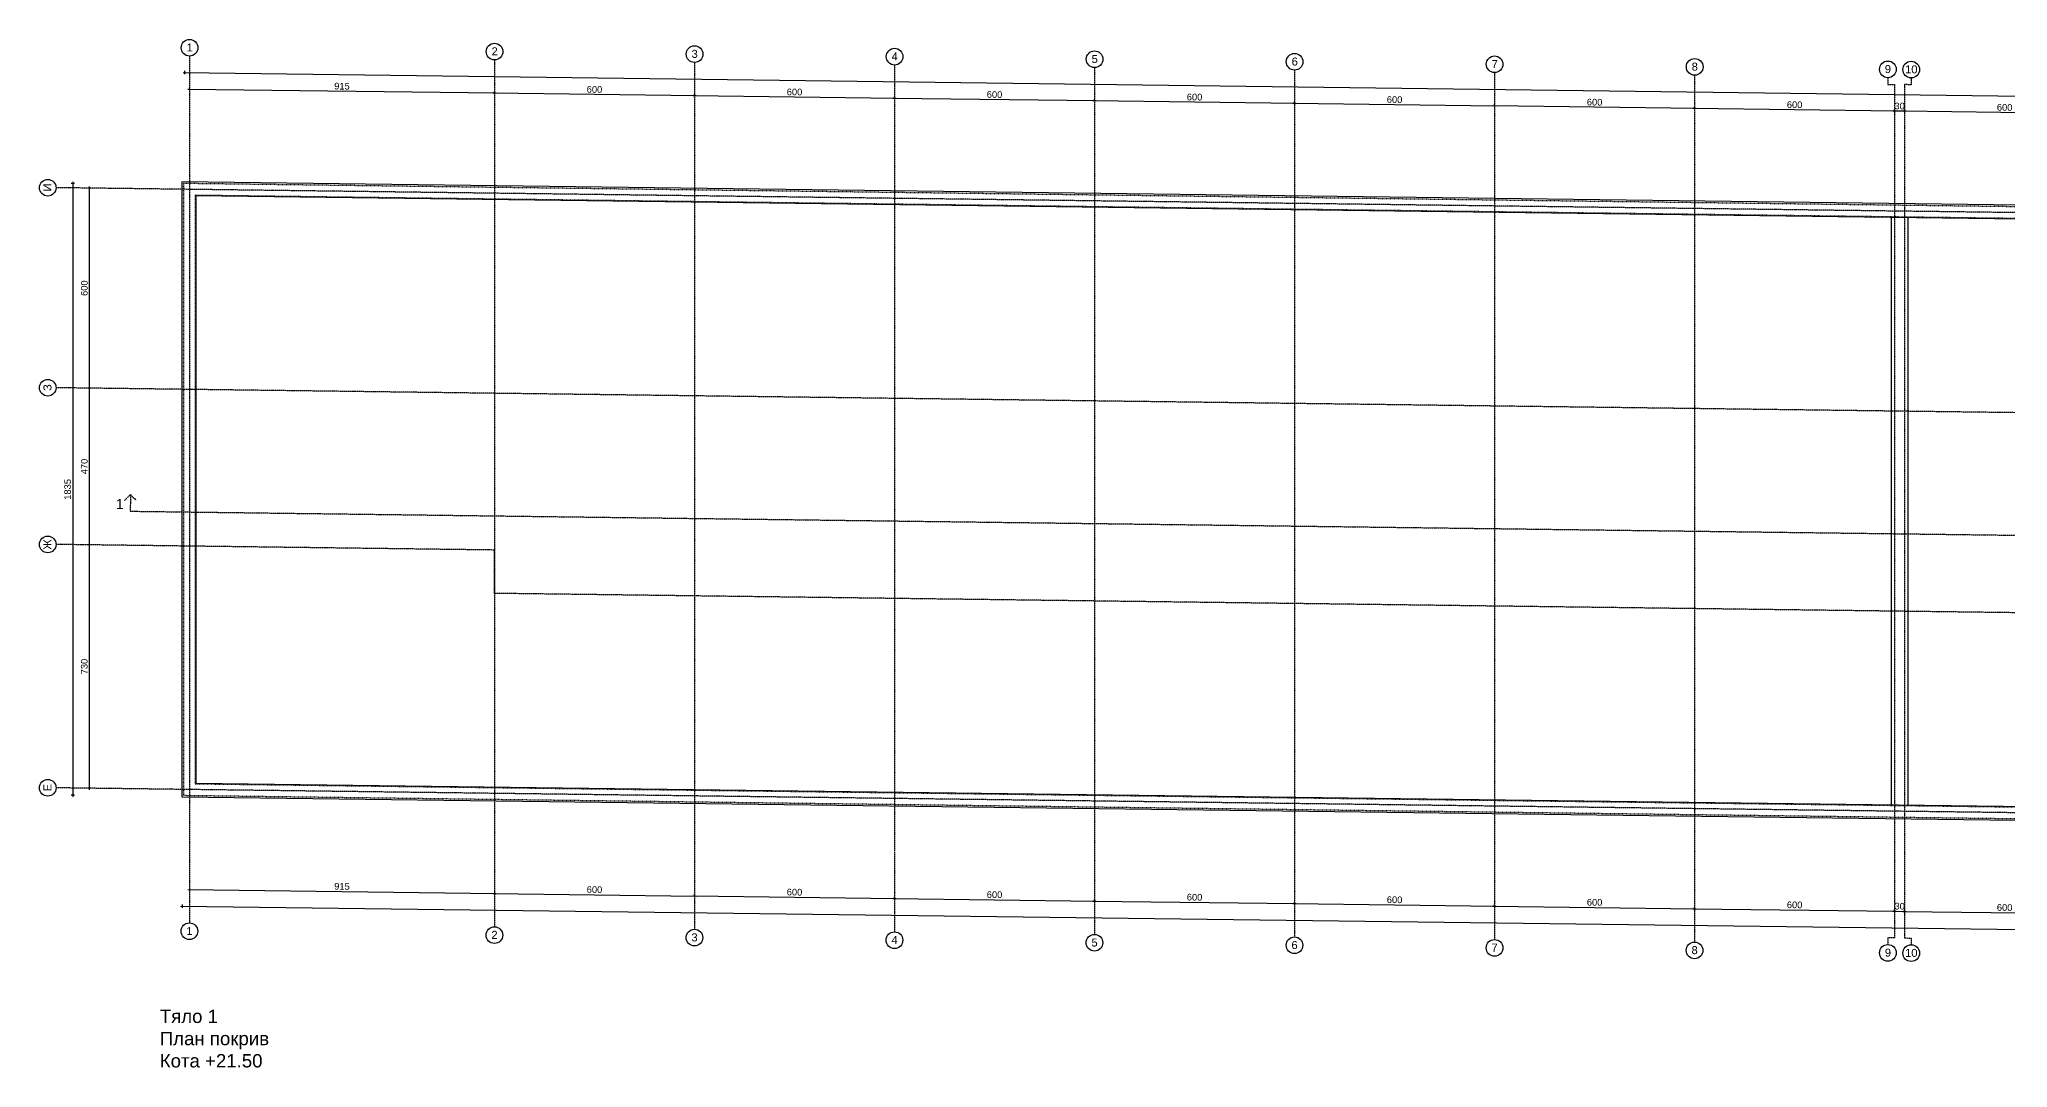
# Model space of a CAD drawing. Header units: inches. Extents: x -72385 to 39588, y -6525 to 66685.
# Drawn here: x -52750 to -46846, y -6525 to -3440 of the extents above; entities that cross this region are included whole.
import ezdxf

# ---------------------------------------------------------------- set-up
doc = ezdxf.new("R2010")
doc.units = ezdxf.units.IN
doc.header["$MEASUREMENT"] = 0
doc.linetypes.add('DashDot', pattern=[0.6, 0.4, -0.1, 0, -0.1])
doc.linetypes.add('Hidden', pattern=[0.4, 0.2, -0.2])
for name, color, linetype, lineweight in [('Изгледни линии', 253, 'Continuous', 25), ('Линия на разрез', 252, 'DashDot', 25), ('Надписи коти външни', 252, 'Continuous', 25), ('Надписи Оси', 252, 'Continuous', 25), ('Оси', 252, 'DashDot', 25), ('Пунктир', 253, 'Hidden', 25)]:
    doc.layers.add(name, color=color, linetype=linetype, lineweight=lineweight)
doc.styles.add('Arial Regular', font='arial.ttf')
doc.styles.get("Standard").update_dxf_attribs({"font": 'arial.ttf'})
doc.dimstyles.new('Annotative', dxfattribs={"dimscale": 0, "dimtxt": 20, "dimasz": 5, "dimexe": 5, "dimexo": 5, "dimgap": 5, "dimtad": 1, "dimdec": 0, "dimzin": 0, "dimdsep": 46, "dimtxsty": 'Standard', "dimblk": 'ARCHTICK', "dimcen": 5, "dimdle": 5, "dimadec": 0, "dimazin": 0, "dimtfac": 1, "dimtdec": 0, "dimtofl": 0, "dimtmove": 0, "dimatfit": 3, "dimldrblk": 'ARCHTICK', "dimfxl": 5, "dimfxlon": 1, "dimtolj": 1, "dimtzin": 0, "dimarcsym": 1})

# ---------------------------------------------------------------- blocks, each defined once
blk = doc.blocks.new('_ArchTick')
at = {"color": 0, "linetype": 'ByBlock', "const_width": 0.15}
blk.add_lwpolyline([(-0.5, -0.5), (0.5, 0.5)], dxfattribs=at)
blk = doc.blocks.new('*D6478')
at = {"layer": 'Defpoints', "color": 0, "ltscale": 50, "transparency": 16777216}
for p in [(-52299.8, -5990.4), (-51384.6, -6002.1), (-51384.6, -6002.1)]:
    blk.add_point(p, dxfattribs=at)
at = {"layer": 'Надписи коти външни', "color": 0, "lineweight": -2, "ltscale": 50, "transparency": 16777216}
for p, q in [((-52304.8, -5990.3), (-51379.6, -6002.1)), ((-52299.8, -5990.4), (-52299.9, -5995.4)), ((-51384.6, -6002.1), (-51384.7, -6007.1))]:
    blk.add_line(p, q, dxfattribs=at)
at = {"layer": 'Надписи коти външни', "color": 0, "lineweight": -2, "ltscale": 50, "transparency": 16777216, "xscale": 5, "yscale": 5, "zscale": 5}
for p, rotation in [((-52299.8, -5990.4), 179.2706286525471), ((-51384.6, -6002.1), 359.2706286525471)]:
    blk.add_blockref('_ArchTick', p, dxfattribs=dict(at, rotation=rotation))
at = {"layer": 'Надписи коти външни', "color": 0, "ltscale": 50, "transparency": 16777216, "insert": (-51842, -5981), "char_height": 20, "attachment_point": 5, "rotation": 359.27063}
blk.add_mtext('\\A1;915', dxfattribs=at)
blk = doc.blocks.new('*D6479')
at = {"layer": 'Defpoints', "color": 0, "ltscale": 50, "transparency": 16777216}
for p in [(-51384.8, -6002.1), (-50784.8, -6009.7), (-50784.8, -6009.7)]:
    blk.add_point(p, dxfattribs=at)
at = {"layer": 'Надписи коти външни', "color": 0, "lineweight": -2, "ltscale": 50, "transparency": 16777216}
for p, q in [((-51389.8, -6002), (-50779.8, -6009.8)), ((-51384.8, -6002.1), (-51384.9, -6007.1)), ((-50784.8, -6009.7), (-50784.9, -6014.7))]:
    blk.add_line(p, q, dxfattribs=at)
at = {"layer": 'Надписи коти външни', "color": 0, "lineweight": -2, "ltscale": 50, "transparency": 16777216, "xscale": 5, "yscale": 5, "zscale": 5}
for p, rotation in [((-51384.8, -6002.1), 179.2706286525473), ((-50784.8, -6009.7), 359.2706286525473)]:
    blk.add_blockref('_ArchTick', p, dxfattribs=dict(at, rotation=rotation))
at = {"layer": 'Надписи коти външни', "color": 0, "ltscale": 50, "transparency": 16777216, "insert": (-51084.6, -5990.7), "char_height": 20, "attachment_point": 5, "rotation": 359.27063}
blk.add_mtext('\\A1;600', dxfattribs=at)
blk = doc.blocks.new('*D6480')
at = {"layer": 'Defpoints', "color": 0, "ltscale": 50, "transparency": 16777216}
for p in [(-50784.8, -6009.7), (-50184.8, -6017.3), (-50184.8, -6017.3)]:
    blk.add_point(p, dxfattribs=at)
at = {"layer": 'Надписи коти външни', "color": 0, "lineweight": -2, "ltscale": 50, "transparency": 16777216}
for p, q in [((-50789.8, -6009.6), (-50179.8, -6017.4)), ((-50784.8, -6009.7), (-50784.8, -6004.7)), ((-50184.8, -6017.3), (-50184.8, -6012.3))]:
    blk.add_line(p, q, dxfattribs=at)
at = {"layer": 'Надписи коти външни', "color": 0, "lineweight": -2, "ltscale": 50, "transparency": 16777216, "xscale": 5, "yscale": 5, "zscale": 5}
for p, rotation in [((-50784.8, -6009.7), 179.2706286525473), ((-50184.8, -6017.3), 359.2706286525473)]:
    blk.add_blockref('_ArchTick', p, dxfattribs=dict(at, rotation=rotation))
at = {"layer": 'Надписи коти външни', "color": 0, "ltscale": 50, "transparency": 16777216, "insert": (-50484.6, -5998.3), "char_height": 20, "attachment_point": 5, "rotation": 359.27063}
blk.add_mtext('\\A1;600', dxfattribs=at)
blk = doc.blocks.new('*D6481')
at = {"layer": 'Defpoints', "color": 0, "ltscale": 50, "transparency": 16777216}
for p in [(-50184.8, -6017.3), (-49584.8, -6025), (-49584.8, -6025)]:
    blk.add_point(p, dxfattribs=at)
at = {"layer": 'Надписи коти външни', "color": 0, "lineweight": -2, "ltscale": 50, "transparency": 16777216}
for p, q in [((-50189.8, -6017.3), (-49579.8, -6025)), ((-50184.8, -6017.3), (-50184.9, -6022.3)), ((-49584.8, -6025), (-49584.9, -6030))]:
    blk.add_line(p, q, dxfattribs=at)
at = {"layer": 'Надписи коти външни', "color": 0, "lineweight": -2, "ltscale": 50, "transparency": 16777216, "xscale": 5, "yscale": 5, "zscale": 5}
for p, rotation in [((-50184.8, -6017.3), 179.270628652557), ((-49584.8, -6025), 359.270628652557)]:
    blk.add_blockref('_ArchTick', p, dxfattribs=dict(at, rotation=rotation))
at = {"layer": 'Надписи коти външни', "color": 0, "ltscale": 50, "transparency": 16777216, "insert": (-49884.6, -6005.9), "char_height": 20, "attachment_point": 5, "rotation": 359.27063}
blk.add_mtext('\\A1;600', dxfattribs=at)
blk = doc.blocks.new('*D6482')
at = {"layer": 'Defpoints', "color": 0, "ltscale": 50, "transparency": 16777216}
for p in [(-49584.8, -6025), (-48984.8, -6032.6), (-48984.8, -6032.6)]:
    blk.add_point(p, dxfattribs=at)
at = {"layer": 'Надписи коти външни', "color": 0, "lineweight": -2, "ltscale": 50, "transparency": 16777216}
for p, q in [((-49584.8, -6025), (-49584.8, -6020)), ((-49589.8, -6024.9), (-48979.8, -6032.7)), ((-48984.8, -6032.6), (-48984.8, -6027.6))]:
    blk.add_line(p, q, dxfattribs=at)
at = {"layer": 'Надписи коти външни', "color": 0, "lineweight": -2, "ltscale": 50, "transparency": 16777216, "xscale": 5, "yscale": 5, "zscale": 5}
for p, rotation in [((-49584.8, -6025), 179.2706286525473), ((-48984.8, -6032.6), 359.2706286525473)]:
    blk.add_blockref('_ArchTick', p, dxfattribs=dict(at, rotation=rotation))
at = {"layer": 'Надписи коти външни', "color": 0, "ltscale": 50, "transparency": 16777216, "insert": (-49284.6, -6013.6), "char_height": 20, "attachment_point": 5, "rotation": 359.27063}
blk.add_mtext('\\A1;600', dxfattribs=at)
blk = doc.blocks.new('*D6483')
at = {"layer": 'Defpoints', "color": 0, "ltscale": 50, "transparency": 16777216}
for p in [(-48984.8, -6032.6), (-48384.8, -6040.2), (-48384.8, -6040.2)]:
    blk.add_point(p, dxfattribs=at)
at = {"layer": 'Надписи коти външни', "color": 0, "lineweight": -2, "ltscale": 50, "transparency": 16777216}
for p, q in [((-48989.8, -6032.5), (-48379.8, -6040.3)), ((-48984.8, -6032.6), (-48984.8, -6027.6)), ((-48384.8, -6040.2), (-48384.8, -6035.2))]:
    blk.add_line(p, q, dxfattribs=at)
at = {"layer": 'Надписи коти външни', "color": 0, "lineweight": -2, "ltscale": 50, "transparency": 16777216, "xscale": 5, "yscale": 5, "zscale": 5}
for p, rotation in [((-48984.8, -6032.6), 179.2706286525471), ((-48384.8, -6040.2), 359.2706286525471)]:
    blk.add_blockref('_ArchTick', p, dxfattribs=dict(at, rotation=rotation))
at = {"layer": 'Надписи коти външни', "color": 0, "ltscale": 50, "transparency": 16777216, "insert": (-48684.6, -6021.2), "char_height": 20, "attachment_point": 5, "rotation": 359.27063}
blk.add_mtext('\\A1;600', dxfattribs=at)
blk = doc.blocks.new('*D6484')
at = {"layer": 'Defpoints', "color": 0, "ltscale": 50, "transparency": 16777216}
for p in [(-48384.8, -6040.2), (-47784.8, -6047.9), (-47784.8, -6047.9)]:
    blk.add_point(p, dxfattribs=at)
at = {"layer": 'Надписи коти външни', "color": 0, "lineweight": -2, "ltscale": 50, "transparency": 16777216}
for p, q in [((-48389.8, -6040.2), (-47779.8, -6047.9)), ((-48384.8, -6040.2), (-48384.8, -6035.2)), ((-47784.8, -6047.9), (-47784.8, -6042.9))]:
    blk.add_line(p, q, dxfattribs=at)
at = {"layer": 'Надписи коти външни', "color": 0, "lineweight": -2, "ltscale": 50, "transparency": 16777216, "xscale": 5, "yscale": 5, "zscale": 5}
for p, rotation in [((-48384.8, -6040.2), 179.2706286525534), ((-47784.8, -6047.9), 359.2706286525534)]:
    blk.add_blockref('_ArchTick', p, dxfattribs=dict(at, rotation=rotation))
at = {"layer": 'Надписи коти външни', "color": 0, "ltscale": 50, "transparency": 16777216, "insert": (-48084.6, -6028.9), "char_height": 20, "attachment_point": 5, "rotation": 359.27063}
blk.add_mtext('\\A1;600', dxfattribs=at)
blk = doc.blocks.new('*D6485')
at = {"layer": 'Defpoints', "color": 0, "ltscale": 50, "transparency": 16777216}
for p in [(-47784.8, -6047.9), (-47184.8, -6055.5), (-47184.8, -6055.5)]:
    blk.add_point(p, dxfattribs=at)
at = {"layer": 'Надписи коти външни', "color": 0, "lineweight": -2, "ltscale": 50, "transparency": 16777216}
for p, q in [((-47789.8, -6047.8), (-47179.8, -6055.6)), ((-47784.8, -6047.9), (-47784.8, -6042.9)), ((-47184.8, -6055.5), (-47184.8, -6050.5))]:
    blk.add_line(p, q, dxfattribs=at)
at = {"layer": 'Надписи коти външни', "color": 0, "lineweight": -2, "ltscale": 50, "transparency": 16777216, "xscale": 5, "yscale": 5, "zscale": 5}
for p, rotation in [((-47784.8, -6047.9), 179.2706286525528), ((-47184.8, -6055.5), 359.2706286525528)]:
    blk.add_blockref('_ArchTick', p, dxfattribs=dict(at, rotation=rotation))
at = {"layer": 'Надписи коти външни', "color": 0, "ltscale": 50, "transparency": 16777216, "insert": (-47484.6, -6036.5), "char_height": 20, "attachment_point": 5, "rotation": 359.27063}
blk.add_mtext('\\A1;600', dxfattribs=at)
blk = doc.blocks.new('*D6486')
at = {"layer": 'Defpoints', "color": 0, "ltscale": 50, "transparency": 16777216}
for p in [(-47184.8, -6055.5), (-47154.8, -6055.9), (-47154.8, -6055.9)]:
    blk.add_point(p, dxfattribs=at)
at = {"layer": 'Надписи коти външни', "color": 0, "lineweight": -2, "ltscale": 50, "transparency": 16777216}
for p, q in [((-47189.8, -6055.4), (-47149.8, -6056)), ((-47184.8, -6055.5), (-47184.8, -6050.5)), ((-47154.8, -6055.9), (-47154.8, -6050.9))]:
    blk.add_line(p, q, dxfattribs=at)
at = {"layer": 'Надписи коти външни', "color": 0, "lineweight": -2, "ltscale": 50, "transparency": 16777216, "xscale": 5, "yscale": 5, "zscale": 5}
for p, rotation in [((-47184.8, -6055.5), 179.2706286526504), ((-47154.8, -6055.9), 359.2706286526504)]:
    blk.add_blockref('_ArchTick', p, dxfattribs=dict(at, rotation=rotation))
at = {"layer": 'Надписи коти външни', "color": 0, "ltscale": 50, "transparency": 16777216, "insert": (-47169.6, -6040.5), "char_height": 20, "attachment_point": 5, "rotation": 359.27063}
blk.add_mtext('\\A1;30', dxfattribs=at)
blk = doc.blocks.new('*D6487')
at = {"layer": 'Defpoints', "color": 0, "ltscale": 50, "transparency": 16777216}
for p in [(-47154.8, -6055.9), (-46554.8, -6063.5), (-46554.8, -6063.5)]:
    blk.add_point(p, dxfattribs=at)
at = {"layer": 'Надписи коти външни', "color": 0, "lineweight": -2, "ltscale": 50, "transparency": 16777216}
for p, q in [((-47159.8, -6055.8), (-46549.8, -6063.6)), ((-47154.8, -6055.9), (-47154.8, -6050.9)), ((-46554.8, -6063.5), (-46554.9, -6068.5))]:
    blk.add_line(p, q, dxfattribs=at)
at = {"layer": 'Надписи коти външни', "color": 0, "lineweight": -2, "ltscale": 50, "transparency": 16777216, "xscale": 5, "yscale": 5, "zscale": 5}
for p, rotation in [((-47154.8, -6055.9), 179.2706286525447), ((-46554.8, -6063.5), 359.2706286525447)]:
    blk.add_blockref('_ArchTick', p, dxfattribs=dict(at, rotation=rotation))
at = {"layer": 'Надписи коти външни', "color": 0, "ltscale": 50, "transparency": 16777216, "insert": (-46854.6, -6044.5), "char_height": 20, "attachment_point": 5, "rotation": 359.27063}
blk.add_mtext('\\A1;600', dxfattribs=at)
blk = doc.blocks.new('*D6505')
at = {"layer": 'Defpoints', "color": 0, "ltscale": 50, "transparency": 16777216}
for p in [(-52317.3, -5707.7), (-40222.3, -5861.6), (-40226.6, -6194.1)]:
    blk.add_point(p, dxfattribs=at)
at = {"layer": 'Надписи коти външни', "color": 0, "lineweight": -2, "ltscale": 50, "transparency": 16777216}
for p, q in [((-52326.6, -6040.1), (-40221.6, -6194.2)), ((-52321.5, -6035.1), (-52321.6, -6045.1)), ((-40226.5, -6189.1), (-40226.6, -6199.1))]:
    blk.add_line(p, q, dxfattribs=at)
at = {"layer": 'Надписи коти външни', "color": 0, "lineweight": -2, "ltscale": 50, "transparency": 16777216, "xscale": 5, "yscale": 5, "zscale": 5}
for p, rotation in [((-52321.6, -6040.1), 179.2706286525472), ((-40226.6, -6194.1), 359.2706286525473)]:
    blk.add_blockref('_ArchTick', p, dxfattribs=dict(at, rotation=rotation))
at = {"layer": 'Надписи коти външни', "color": 0, "ltscale": 50, "transparency": 16777216, "insert": (-46273.9, -6101.9), "char_height": 20, "attachment_point": 5, "rotation": 359.27063}
blk.add_mtext('\\A1;12095', dxfattribs=at)
blk = doc.blocks.new('*D6531')
at = {"layer": 'Defpoints', "color": 0, "ltscale": 50, "transparency": 16777216}
for p in [(-47154.8, -3655.7), (-47154.8, -3655.7), (-46554.8, -3663.3)]:
    blk.add_point(p, dxfattribs=at)
at = {"layer": 'Надписи коти външни', "color": 0, "lineweight": -2, "ltscale": 50, "transparency": 16777216}
for p, q in [((-46549.8, -3663.4), (-47159.8, -3655.6)), ((-47154.8, -3655.7), (-47154.8, -3650.7)), ((-46554.8, -3663.3), (-46554.8, -3658.3))]:
    blk.add_line(p, q, dxfattribs=at)
at = {"layer": 'Надписи коти външни', "color": 0, "lineweight": -2, "ltscale": 50, "transparency": 16777216, "xscale": 5, "yscale": 5, "zscale": 5}
for p, rotation in [((-47154.8, -3655.7), 179.2706286525469), ((-46554.8, -3663.3), 359.2706286525469)]:
    blk.add_blockref('_ArchTick', p, dxfattribs=dict(at, rotation=rotation))
at = {"layer": 'Надписи коти външни', "color": 0, "ltscale": 50, "transparency": 16777216, "insert": (-46854.6, -3644.3), "char_height": 20, "attachment_point": 5, "rotation": 359.27063}
blk.add_mtext('\\A1;600', dxfattribs=at)
blk = doc.blocks.new('*D6506')
at = {"layer": 'Defpoints', "color": 0, "ltscale": 50, "transparency": 16777216}
for p in [(-47184.8, -3655.3), (-47184.8, -3655.3), (-47154.8, -3655.6)]:
    blk.add_point(p, dxfattribs=at)
at = {"layer": 'Надписи коти външни', "color": 0, "lineweight": -2, "ltscale": 50, "transparency": 16777216}
for p, q in [((-47149.8, -3655.7), (-47189.8, -3655.3)), ((-47184.8, -3655.3), (-47184.9, -3660.3)), ((-47154.8, -3655.7), (-47154.9, -3660.7))]:
    blk.add_line(p, q, dxfattribs=at)
at = {"layer": 'Надписи коти външни', "color": 0, "lineweight": -2, "ltscale": 50, "transparency": 16777216, "xscale": 5, "yscale": 5, "zscale": 5}
for p, rotation in [((-47184.8, -3655.3), 179.3957029294435), ((-47154.8, -3655.7), 359.3957029294435)]:
    blk.add_blockref('_ArchTick', p, dxfattribs=dict(at, rotation=rotation))
at = {"layer": 'Надписи коти външни', "color": 0, "ltscale": 50, "transparency": 16777216, "insert": (-47169.7, -3640.3), "char_height": 20, "attachment_point": 5, "rotation": 359.3957}
blk.add_mtext('\\A1;30', dxfattribs=at)
blk = doc.blocks.new('*D6507')
at = {"layer": 'Defpoints', "color": 0, "ltscale": 50, "transparency": 16777216}
for p in [(-47784.8, -3647.7), (-47784.8, -3647.7), (-47184.8, -3655.3)]:
    blk.add_point(p, dxfattribs=at)
at = {"layer": 'Надписи коти външни', "color": 0, "lineweight": -2, "ltscale": 50, "transparency": 16777216}
for p, q in [((-47179.8, -3655.4), (-47789.8, -3647.6)), ((-47784.8, -3647.7), (-47784.8, -3642.7)), ((-47184.8, -3655.3), (-47184.8, -3650.3))]:
    blk.add_line(p, q, dxfattribs=at)
at = {"layer": 'Надписи коти външни', "color": 0, "lineweight": -2, "ltscale": 50, "transparency": 16777216, "xscale": 5, "yscale": 5, "zscale": 5}
for p, rotation in [((-47784.8, -3647.7), 179.2706286525473), ((-47184.8, -3655.3), 359.2706286525473)]:
    blk.add_blockref('_ArchTick', p, dxfattribs=dict(at, rotation=rotation))
at = {"layer": 'Надписи коти външни', "color": 0, "ltscale": 50, "transparency": 16777216, "insert": (-47484.6, -3636.3), "char_height": 20, "attachment_point": 5, "rotation": 359.27063}
blk.add_mtext('\\A1;600', dxfattribs=at)
blk = doc.blocks.new('*D6508')
at = {"layer": 'Defpoints', "color": 0, "ltscale": 50, "transparency": 16777216}
for p in [(-48384.8, -3640.1), (-48384.8, -3640.1), (-47784.8, -3647.7)]:
    blk.add_point(p, dxfattribs=at)
at = {"layer": 'Надписи коти външни', "color": 0, "lineweight": -2, "ltscale": 50, "transparency": 16777216}
for p, q in [((-47779.8, -3647.8), (-48389.8, -3640)), ((-48384.8, -3640.1), (-48384.8, -3635.1)), ((-47784.8, -3647.7), (-47784.8, -3642.7))]:
    blk.add_line(p, q, dxfattribs=at)
at = {"layer": 'Надписи коти външни', "color": 0, "lineweight": -2, "ltscale": 50, "transparency": 16777216, "xscale": 5, "yscale": 5, "zscale": 5}
for p, rotation in [((-48384.8, -3640.1), 179.2706286525473), ((-47784.8, -3647.7), 359.2706286525473)]:
    blk.add_blockref('_ArchTick', p, dxfattribs=dict(at, rotation=rotation))
at = {"layer": 'Надписи коти външни', "color": 0, "ltscale": 50, "transparency": 16777216, "insert": (-48084.6, -3628.7), "char_height": 20, "attachment_point": 5, "rotation": 359.27063}
blk.add_mtext('\\A1;600', dxfattribs=at)
blk = doc.blocks.new('*D6509')
at = {"layer": 'Defpoints', "color": 0, "ltscale": 50, "transparency": 16777216}
for p in [(-48984.8, -3632.4), (-48984.8, -3632.4), (-48384.8, -3640)]:
    blk.add_point(p, dxfattribs=at)
at = {"layer": 'Надписи коти външни', "color": 0, "lineweight": -2, "ltscale": 50, "transparency": 16777216}
for p, q in [((-48379.8, -3640.1), (-48989.8, -3632.3)), ((-48984.8, -3632.4), (-48984.8, -3627.4)), ((-48384.8, -3640), (-48384.8, -3635))]:
    blk.add_line(p, q, dxfattribs=at)
at = {"layer": 'Надписи коти външни', "color": 0, "lineweight": -2, "ltscale": 50, "transparency": 16777216, "xscale": 5, "yscale": 5, "zscale": 5}
for p, rotation in [((-48984.8, -3632.4), 179.2746527504725), ((-48384.8, -3640), 359.2746527504724)]:
    blk.add_blockref('_ArchTick', p, dxfattribs=dict(at, rotation=rotation))
at = {"layer": 'Надписи коти външни', "color": 0, "ltscale": 50, "transparency": 16777216, "insert": (-48684.6, -3621), "char_height": 20, "attachment_point": 5, "rotation": 359.27465}
blk.add_mtext('\\A1;600', dxfattribs=at)
blk = doc.blocks.new('*D6510')
at = {"layer": 'Defpoints', "color": 0, "ltscale": 50, "transparency": 16777216}
for p in [(-49584.8, -3624.8), (-49584.8, -3624.8), (-48984.8, -3632.4)]:
    blk.add_point(p, dxfattribs=at)
at = {"layer": 'Надписи коти външни', "color": 0, "lineweight": -2, "ltscale": 50, "transparency": 16777216}
for p, q in [((-48979.8, -3632.5), (-49589.8, -3624.7)), ((-49584.8, -3624.8), (-49584.8, -3619.8)), ((-48984.8, -3632.4), (-48984.8, -3627.4))]:
    blk.add_line(p, q, dxfattribs=at)
at = {"layer": 'Надписи коти външни', "color": 0, "lineweight": -2, "ltscale": 50, "transparency": 16777216, "xscale": 5, "yscale": 5, "zscale": 5}
for p, rotation in [((-49584.8, -3624.8), 179.2706286525473), ((-48984.8, -3632.4), 359.2706286525473)]:
    blk.add_blockref('_ArchTick', p, dxfattribs=dict(at, rotation=rotation))
at = {"layer": 'Надписи коти външни', "color": 0, "ltscale": 50, "transparency": 16777216, "insert": (-49284.6, -3613.4), "char_height": 20, "attachment_point": 5, "rotation": 359.27063}
blk.add_mtext('\\A1;600', dxfattribs=at)
blk = doc.blocks.new('*D6511')
at = {"layer": 'Defpoints', "color": 0, "ltscale": 50, "transparency": 16777216}
for p in [(-50184.8, -3617.1), (-50184.8, -3617.1), (-49584.8, -3624.8)]:
    blk.add_point(p, dxfattribs=at)
at = {"layer": 'Надписи коти външни', "color": 0, "lineweight": -2, "ltscale": 50, "transparency": 16777216}
for p, q in [((-49579.8, -3624.8), (-50189.8, -3617.1)), ((-50184.8, -3617.1), (-50184.8, -3612.1)), ((-49584.8, -3624.8), (-49584.8, -3619.8))]:
    blk.add_line(p, q, dxfattribs=at)
at = {"layer": 'Надписи коти външни', "color": 0, "lineweight": -2, "ltscale": 50, "transparency": 16777216, "xscale": 5, "yscale": 5, "zscale": 5}
for p, rotation in [((-50184.8, -3617.1), 179.270628652547), ((-49584.8, -3624.8), 359.2706286525469)]:
    blk.add_blockref('_ArchTick', p, dxfattribs=dict(at, rotation=rotation))
at = {"layer": 'Надписи коти външни', "color": 0, "ltscale": 50, "transparency": 16777216, "insert": (-49884.6, -3605.7), "char_height": 20, "attachment_point": 5, "rotation": 359.27063}
blk.add_mtext('\\A1;600', dxfattribs=at)
blk = doc.blocks.new('*D6512')
at = {"layer": 'Defpoints', "color": 0, "ltscale": 50, "transparency": 16777216}
for p in [(-50784.8, -3609.5), (-50784.8, -3609.5), (-50184.8, -3617.1)]:
    blk.add_point(p, dxfattribs=at)
at = {"layer": 'Надписи коти външни', "color": 0, "lineweight": -2, "ltscale": 50, "transparency": 16777216}
for p, q in [((-50179.8, -3617.2), (-50789.8, -3609.4)), ((-50784.8, -3609.5), (-50784.8, -3604.5)), ((-50184.8, -3617.1), (-50184.8, -3612.1))]:
    blk.add_line(p, q, dxfattribs=at)
at = {"layer": 'Надписи коти външни', "color": 0, "lineweight": -2, "ltscale": 50, "transparency": 16777216, "xscale": 5, "yscale": 5, "zscale": 5}
for p, rotation in [((-50784.8, -3609.5), 179.2706286525469), ((-50184.8, -3617.1), 359.2706286525469)]:
    blk.add_blockref('_ArchTick', p, dxfattribs=dict(at, rotation=rotation))
at = {"layer": 'Надписи коти външни', "color": 0, "ltscale": 50, "transparency": 16777216, "insert": (-50484.6, -3598.1), "char_height": 20, "attachment_point": 5, "rotation": 359.27063}
blk.add_mtext('\\A1;600', dxfattribs=at)
blk = doc.blocks.new('*D6513')
at = {"layer": 'Defpoints', "color": 0, "ltscale": 50, "transparency": 16777216}
for p in [(-51384.8, -3601.9), (-51384.8, -3601.9), (-50784.8, -3609.5)]:
    blk.add_point(p, dxfattribs=at)
at = {"layer": 'Надписи коти външни', "color": 0, "lineweight": -2, "ltscale": 50, "transparency": 16777216}
for p, q in [((-51384.8, -3601.9), (-51384.8, -3596.9)), ((-50779.8, -3609.6), (-51389.8, -3601.8)), ((-50784.8, -3609.5), (-50784.8, -3604.5))]:
    blk.add_line(p, q, dxfattribs=at)
at = {"layer": 'Надписи коти външни', "color": 0, "lineweight": -2, "ltscale": 50, "transparency": 16777216, "xscale": 5, "yscale": 5, "zscale": 5}
for p, rotation in [((-51384.8, -3601.9), 179.270628652547), ((-50784.8, -3609.5), 359.2706286525469)]:
    blk.add_blockref('_ArchTick', p, dxfattribs=dict(at, rotation=rotation))
at = {"layer": 'Надписи коти външни', "color": 0, "ltscale": 50, "transparency": 16777216, "insert": (-51084.6, -3590.5), "char_height": 20, "attachment_point": 5, "rotation": 359.27063}
blk.add_mtext('\\A1;600', dxfattribs=at)
blk = doc.blocks.new('*D6514')
at = {"layer": 'Defpoints', "color": 0, "ltscale": 50, "transparency": 16777216}
for p in [(-52299.8, -3590.2), (-52299.8, -3590.2), (-51384.8, -3601.9)]:
    blk.add_point(p, dxfattribs=at)
at = {"layer": 'Надписи коти външни', "color": 0, "lineweight": -2, "ltscale": 50, "transparency": 16777216}
for p, q in [((-51379.8, -3601.9), (-52304.8, -3590.1)), ((-52299.8, -3590.2), (-52299.8, -3585.2)), ((-51384.8, -3601.9), (-51384.8, -3596.9))]:
    blk.add_line(p, q, dxfattribs=at)
at = {"layer": 'Надписи коти външни', "color": 0, "lineweight": -2, "ltscale": 50, "transparency": 16777216, "xscale": 5, "yscale": 5, "zscale": 5}
for p, rotation in [((-52299.8, -3590.2), 179.270628652547), ((-51384.8, -3601.9), 359.2706286525469)]:
    blk.add_blockref('_ArchTick', p, dxfattribs=dict(at, rotation=rotation))
at = {"layer": 'Надписи коти външни', "color": 0, "ltscale": 50, "transparency": 16777216, "insert": (-51842.1, -3580.8), "char_height": 20, "attachment_point": 5, "rotation": 359.27063}
blk.add_mtext('\\A1;915', dxfattribs=at)
blk = doc.blocks.new('*D6515')
at = {"layer": 'Defpoints', "color": 0, "ltscale": 50, "transparency": 16777216}
for p in [(-40218.1, -3694), (-52317.3, -3872.5), (-40222.3, -4026.5)]:
    blk.add_point(p, dxfattribs=at)
at = {"layer": 'Надписи коти външни', "color": 0, "lineweight": -2, "ltscale": 50, "transparency": 16777216}
for p, q in [((-52318.1, -3540), (-40213.1, -3694.1)), ((-52313.2, -3545), (-52313, -3535)), ((-40218.2, -3699), (-40218, -3689))]:
    blk.add_line(p, q, dxfattribs=at)
at = {"layer": 'Надписи коти външни', "color": 0, "lineweight": -2, "ltscale": 50, "transparency": 16777216, "xscale": 5, "yscale": 5, "zscale": 5}
for p, rotation in [((-52313.1, -3540), 179.2706286525472), ((-40218.1, -3694), 359.2706286525473)]:
    blk.add_blockref('_ArchTick', p, dxfattribs=dict(at, rotation=rotation))
at = {"layer": 'Надписи коти външни', "color": 0, "ltscale": 50, "transparency": 16777216, "insert": (-46265.4, -3601.8), "char_height": 20, "attachment_point": 5, "rotation": 359.27063}
blk.add_mtext('\\A1;12095', dxfattribs=at)
blk = doc.blocks.new('*D6516')
at = {"layer": 'Defpoints', "color": 0, "ltscale": 50, "transparency": 16777216}
for p in [(-52317.3, -3872.5), (-52649.8, -5707.7), (-52317.3, -5707.7)]:
    blk.add_point(p, dxfattribs=at)
at = {"layer": 'Надписи коти външни', "color": 0, "lineweight": -2, "ltscale": 50, "transparency": 16777216}
for p, q in [((-52644.8, -3872.5), (-52654.8, -3872.5)), ((-52649.8, -3867.5), (-52649.8, -5712.7)), ((-52644.8, -5707.7), (-52654.8, -5707.7))]:
    blk.add_line(p, q, dxfattribs=at)
at = {"layer": 'Надписи коти външни', "color": 0, "lineweight": -2, "ltscale": 50, "transparency": 16777216, "xscale": 5, "yscale": 5, "zscale": 5}
for p, rotation in [((-52649.8, -3872.5), 90), ((-52649.8, -5707.7), 270)]:
    blk.add_blockref('_ArchTick', p, dxfattribs=dict(at, rotation=rotation))
at = {"layer": 'Надписи коти външни', "color": 0, "ltscale": 50, "transparency": 16777216, "insert": (-52665.1, -4790.1), "char_height": 20, "attachment_point": 5, "rotation": 90}
blk.add_mtext('\\A1;1835', dxfattribs=at)
blk = doc.blocks.new('*D6517')
at = {"layer": 'Defpoints', "color": 0, "ltscale": 50, "transparency": 16777216}
for p in [(-52599.8, -4956.5), (-52599.8, -4956.5), (-52599.8, -5686.6)]:
    blk.add_point(p, dxfattribs=at)
at = {"layer": 'Надписи коти външни', "color": 0, "lineweight": -2, "ltscale": 50, "transparency": 16777216}
for p, q in [((-52599.8, -4956.5), (-52604.8, -4956.5)), ((-52599.8, -5691.6), (-52599.8, -4951.5)), ((-52599.8, -5686.6), (-52604.8, -5686.6))]:
    blk.add_line(p, q, dxfattribs=at)
at = {"layer": 'Надписи коти външни', "color": 0, "lineweight": -2, "ltscale": 50, "transparency": 16777216, "xscale": 5, "yscale": 5, "zscale": 5}
for p, rotation in [((-52599.8, -4956.5), 90), ((-52599.8, -5686.6), 270)]:
    blk.add_blockref('_ArchTick', p, dxfattribs=dict(at, rotation=rotation))
at = {"layer": 'Надписи коти външни', "color": 0, "ltscale": 50, "transparency": 16777216, "insert": (-52615.1, -5321.5), "char_height": 20, "attachment_point": 5, "rotation": 90}
blk.add_mtext('\\A1;730', dxfattribs=at)
blk = doc.blocks.new('*D6518')
at = {"layer": 'Defpoints', "color": 0, "ltscale": 50, "transparency": 16777216}
for p in [(-52599.8, -3886.4), (-52599.8, -3886.4), (-52599.8, -4486.5)]:
    blk.add_point(p, dxfattribs=at)
at = {"layer": 'Надписи коти външни', "color": 0, "lineweight": -2, "ltscale": 50, "transparency": 16777216}
for p, q in [((-52599.8, -3886.4), (-52604.8, -3886.4)), ((-52599.8, -4491.5), (-52599.8, -3881.4)), ((-52599.8, -4486.5), (-52604.8, -4486.5))]:
    blk.add_line(p, q, dxfattribs=at)
at = {"layer": 'Надписи коти външни', "color": 0, "lineweight": -2, "ltscale": 50, "transparency": 16777216, "xscale": 5, "yscale": 5, "zscale": 5}
for p, rotation in [((-52599.8, -3886.4), 90), ((-52599.8, -4486.5), 270)]:
    blk.add_blockref('_ArchTick', p, dxfattribs=dict(at, rotation=rotation))
at = {"layer": 'Надписи коти външни', "color": 0, "ltscale": 50, "transparency": 16777216, "insert": (-52615, -4186.5), "char_height": 20, "attachment_point": 5, "rotation": 90}
blk.add_mtext('\\A1;600', dxfattribs=at)
blk = doc.blocks.new('*D6519')
at = {"layer": 'Defpoints', "color": 0, "ltscale": 50, "transparency": 16777216}
for p in [(-52599.8, -4486.5), (-52599.8, -4486.5), (-52599.8, -4956.5)]:
    blk.add_point(p, dxfattribs=at)
at = {"layer": 'Надписи коти външни', "color": 0, "lineweight": -2, "ltscale": 50, "transparency": 16777216}
for p, q in [((-52599.8, -4486.5), (-52604.8, -4486.5)), ((-52599.8, -4961.5), (-52599.8, -4481.5)), ((-52599.8, -4956.5), (-52604.8, -4956.5))]:
    blk.add_line(p, q, dxfattribs=at)
at = {"layer": 'Надписи коти външни', "color": 0, "lineweight": -2, "ltscale": 50, "transparency": 16777216, "xscale": 5, "yscale": 5, "zscale": 5}
for p, rotation in [((-52599.8, -4486.5), 90), ((-52599.8, -4956.5), 270)]:
    blk.add_blockref('_ArchTick', p, dxfattribs=dict(at, rotation=rotation))
at = {"layer": 'Надписи коти външни', "color": 0, "ltscale": 50, "transparency": 16777216, "insert": (-52615, -4721.5), "char_height": 20, "attachment_point": 5, "rotation": 90}
blk.add_mtext('\\A1;470', dxfattribs=at)

msp = doc.modelspace()

# ---------------------------------------------------------------- linework, layer by layer
at = {"layer": 'Изгледни линии', "ltscale": 50}
for p, q in [((-47194.8, -3972.7), (-47194.8, -5737.9)), ((-47144.8, -3973.4), (-47144.8, -5738.5))]:
    msp.add_line(p, q, dxfattribs=at)
for points in [[(-46572.3, -3940.6), (-52322.3, -3867.4), (-52322.3, -5712.6), (-40217.3, -5866.7), (-40217.3, -4021.6), (-45937.3, -3948.7)], [(-46572.4, -3982.7), (-52280.3, -3910), (-52280.3, -5671.1), (-40259.3, -5824.2), (-40259.3, -4063), (-45937.4, -3990.7)]]:
    msp.add_lwpolyline(points, dxfattribs=at)
at = {"layer": 'Линия на разрез', "ltscale": 10}
for p, q in [((-52494.5, -4823), (-52476.6, -4805.6)), ((-52476.6, -4805.6), (-52477.2, -4855.6)), ((-52476.6, -4805.6), (-52459.1, -4823.5))]:
    msp.add_line(p, q, dxfattribs=at)
msp.add_lwpolyline([(-52477.2, -4855.6), (-41314.8, -4997.7), (-41314.8, -5497.7), (-40082.4, -5513.4)], dxfattribs=at)
at = {"layer": 'Надписи Оси', "ltscale": 50}
for centre in [(-52299.4, -3465.2), (-51384.4, -3476.9), (-50784.4, -3484.5), (-50184.4, -3492.1), (-49584.4, -3499.8), (-48984.4, -3507.4), (-48384.4, -3515), (-47784.4, -3522.7), (-47204.8, -3530.1), (-47134.8, -3531), (-52724.8, -3885.1), (-52724.8, -4485.2), (-52724.8, -4955.2), (-52724.8, -5685.3), (-52299.8, -6115.4), (-51384.8, -6127.1), (-50784.8, -6134.7), (-50184.8, -6142.3), (-49584.8, -6150), (-48984.8, -6157.6), (-48384.8, -6165.3), (-47784.8, -6172.9), (-47204.8, -6180.3), (-47134.8, -6181.2)]:
    msp.add_circle(centre, 25, dxfattribs=at)
at = {"layer": 'Оси', "ltscale": 10}
for p, q in [((-52299.8, -3490.2), (-52299.8, -6090.4)), ((-51384.8, -3501.9), (-51384.8, -6102.1)), ((-50784.8, -3509.5), (-50784.8, -6109.7)), ((-50184.8, -3517.1), (-50184.8, -6117.3)), ((-49584.8, -3524.8), (-49584.8, -6125)), ((-48984.8, -3532.4), (-48984.8, -6132.6)), ((-48384.8, -3540), (-48384.8, -6140.3)), ((-47784.8, -3547.7), (-47784.8, -6147.9)), ((-39839.8, -4048.9), (-52699.8, -3885.1)), ((-39839.8, -4648.9), (-52699.8, -4485.2)), ((-39839.8, -5849), (-52699.8, -5685.3))]:
    msp.add_line(p, q, dxfattribs=at)
for points in [[(-47204.8, -3555.1), (-47204.8, -3575.3), (-47184.8, -3575.6), (-47184.8, -6135.3), (-47204.8, -6135), (-47204.8, -6155.3)], [(-47134.8, -3556), (-47134.8, -3576.2), (-47154.8, -3576), (-47154.8, -6135.7), (-47134.8, -6135.9), (-47134.8, -6156.2)], [(-39839.8, -5249), (-51384.8, -5102), (-51384.8, -4972), (-52699.8, -4955.2)]]:
    msp.add_lwpolyline(points, dxfattribs=at)
at = {"layer": 'Пунктир', "ltscale": 10}
for points in [[(-46572.3, -3945.6), (-52317.3, -3872.5), (-52317.3, -5707.7), (-40222.3, -5861.6), (-40222.3, -4026.5), (-45937.3, -3953.7)], [(-46572.3, -3980.7), (-52282.3, -3908), (-52282.3, -5673.1), (-40257.3, -5826.2), (-40257.3, -4061), (-45937.3, -3988.7)]]:
    msp.add_lwpolyline(points, dxfattribs=at)

# ---------------------------------------------------------------- texts
at = {"ltscale": 100, "insert": (-51809, -6350.7), "char_height": 40, "width": 1159.239, "attachment_point": 2, "style": 'Arial Regular'}
msp.add_mtext('\\pxql;Тяло 1\\PПлан покрив\\PКота +21.50', dxfattribs=at)
at = {"layer": 'Линия на разрез', "ltscale": 10, "insert": (-52520.3, -4818.8), "char_height": 30, "width": 270.734, "attachment_point": 1, "style": 'Arial Regular'}
msp.add_mtext('1', dxfattribs=at)
at = {"layer": 'Надписи Оси', "ltscale": 100, "char_height": 24, "width": 27.213, "attachment_point": 1, "style": 'Arial Regular'}
for s, insert in [('\\pxqc;1', (-52312.7, -3452.5)), ('\\pxqc;2', (-51397.7, -3464.1)), ('\\pxqc;3', (-50797.7, -3471.8)), ('\\pxqc;4', (-50197.7, -3479.4)), ('\\pxqc;5', (-49597.7, -3487.1)), ('\\pxqc;6', (-48997.7, -3494.7)), ('\\pxqc;7', (-48397.7, -3502.3)), ('\\pxqc;8', (-47797.7, -3510)), ('\\pxqc;9', (-47218.2, -3517.3)), ('\\pxqc;10', (-47148.2, -3518.2)), ('\\pxqc;1', (-52313.2, -6102.7)), ('\\pxqc;2', (-51398.2, -6114.3)), ('\\pxqc;3', (-50798.2, -6122)), ('\\pxqc;4', (-50198.2, -6129.6)), ('\\pxqc;5', (-49598.2, -6137.3)), ('\\pxqc;6', (-48998.2, -6144.9)), ('\\pxqc;7', (-48398.2, -6152.5)), ('\\pxqc;8', (-47798.2, -6160.2)), ('\\pxqc;9', (-47218.2, -6167.6)), ('\\pxqc;10', (-47148.2, -6168.4))]:
    msp.add_mtext(s, dxfattribs=dict(at, insert=insert))
at = {"layer": 'Надписи Оси', "ltscale": 100, "char_height": 24, "width": 27.213, "attachment_point": 1, "rotation": 90, "style": 'Arial Regular'}
for s, insert in [('\\pxqc;И', (-52737.6, -3898.3)), ('\\pxqc;З', (-52737.6, -4498.3)), ('\\pxqc;Ж', (-52737.6, -4969.1)), ('\\pxqc;Е', (-52737.6, -5698.4))]:
    msp.add_mtext(s, dxfattribs=dict(at, insert=insert))

# ---------------------------------------------------------------- dimensions: what is measured, and where the dimension line sits
at = {"layer": 'Надписи коти външни', "ltscale": 50}
for p1, p2, distance, picture, middle in [((-52317.3, -3872.5), (-40222.3, -4026.5), 332.5, '*D6515', (-46265.4, -3601.8)), ((-52317.3, -5707.7), (-40222.3, -5861.6), -332.5, '*D6505', (-46273.9, -6101.9))]:
    dim = msp.add_aligned_dim(p1=p1, p2=p2, distance=distance, text='12095', dimstyle='Annotative', override={"dimscale": 0, "dimtix": 0, "dimtofl": 0, "dimtmove": 0, "dimatfit": 3}, dxfattribs=at)
    dim.commit()
    dim.dimension.update_dxf_attribs({"geometry": picture, "text_midpoint": middle})
for p1, p2, distance, picture, middle in [((-51384.8, -3601.9), (-52299.8, -3590.2), 0, '*D6514', (-51842.1, -3580.8)), ((-50784.8, -3609.5), (-51384.8, -3601.9), 0, '*D6513', (-51084.6, -3590.5)), ((-50184.8, -3617.1), (-50784.8, -3609.5), 0, '*D6512', (-50484.6, -3598.1)), ((-49584.8, -3624.8), (-50184.8, -3617.1), 0, '*D6511', (-49884.6, -3605.7)), ((-48984.8, -3632.4), (-49584.8, -3624.8), 0, '*D6510', (-49284.6, -3613.4)), ((-48384.8, -3640), (-48984.8, -3632.4), 0, '*D6509', (-48684.6, -3621)), ((-47784.8, -3647.7), (-48384.8, -3640.1), 0, '*D6508', (-48084.6, -3628.7)), ((-47184.8, -3655.3), (-47784.8, -3647.7), 0, '*D6507', (-47484.6, -3636.3)), ((-46554.8, -3663.3), (-47154.8, -3655.7), 0, '*D6531', (-46854.6, -3644.3)), ((-52317.3, -3872.5), (-52317.3, -5707.7), -332.5, '*D6516', (-52665.1, -4790.1)), ((-52599.8, -4486.5), (-52599.8, -3886.4), 0, '*D6518', (-52615, -4186.5)), ((-52599.8, -4956.5), (-52599.8, -4486.5), 0, '*D6519', (-52615, -4721.5)), ((-52599.8, -5686.6), (-52599.8, -4956.5), 0, '*D6517', (-52615.1, -5321.5)), ((-52299.8, -5990.4), (-51384.6, -6002.1), 0, '*D6478', (-51842, -5981)), ((-51384.8, -6002.1), (-50784.8, -6009.7), 0, '*D6479', (-51084.6, -5990.7)), ((-50784.8, -6009.7), (-50184.8, -6017.3), 0, '*D6480', (-50484.6, -5998.3)), ((-50184.8, -6017.3), (-49584.8, -6025), 0, '*D6481', (-49884.6, -6005.9)), ((-49584.8, -6025), (-48984.8, -6032.6), 0, '*D6482', (-49284.6, -6013.6)), ((-48984.8, -6032.6), (-48384.8, -6040.2), 0, '*D6483', (-48684.6, -6021.2)), ((-48384.8, -6040.2), (-47784.8, -6047.9), 0, '*D6484', (-48084.6, -6028.9)), ((-47784.8, -6047.9), (-47184.8, -6055.5), 0, '*D6485', (-47484.6, -6036.5)), ((-47154.8, -6055.9), (-46554.8, -6063.5), 0, '*D6487', (-46854.6, -6044.5))]:
    dim = msp.add_aligned_dim(p1=p1, p2=p2, distance=distance, dimstyle='Annotative', override={"dimscale": 0, "dimtix": 0, "dimtofl": 0, "dimtmove": 0, "dimatfit": 3}, dxfattribs=at)
    dim.commit()
    dim.dimension.update_dxf_attribs({"geometry": picture, "text_midpoint": middle})
for base, p1, p2, angle, picture, middle in [((-47184.8, -3655.3), (-47154.8, -3655.6), (-47184.8, -3655.3), 179.3957, '*D6506', (-47169.8, -3655.5)), ((-47154.8, -6055.9), (-47184.8, -6055.5), (-47154.8, -6055.9), 359.27063, '*D6486', (-47169.8, -6055.7))]:
    dim = msp.add_linear_dim(base=base, p1=p1, p2=p2, angle=angle, dimstyle='Annotative', override={"dimscale": 0, "dimtix": 0, "dimtofl": 0, "dimtmove": 0, "dimatfit": 3}, dxfattribs=at)
    dim.commit()
    dim.dimension.update_dxf_attribs({"geometry": picture, "text_midpoint": middle, "dimtype": 129})

doc.saveas('drawing.dxf')
